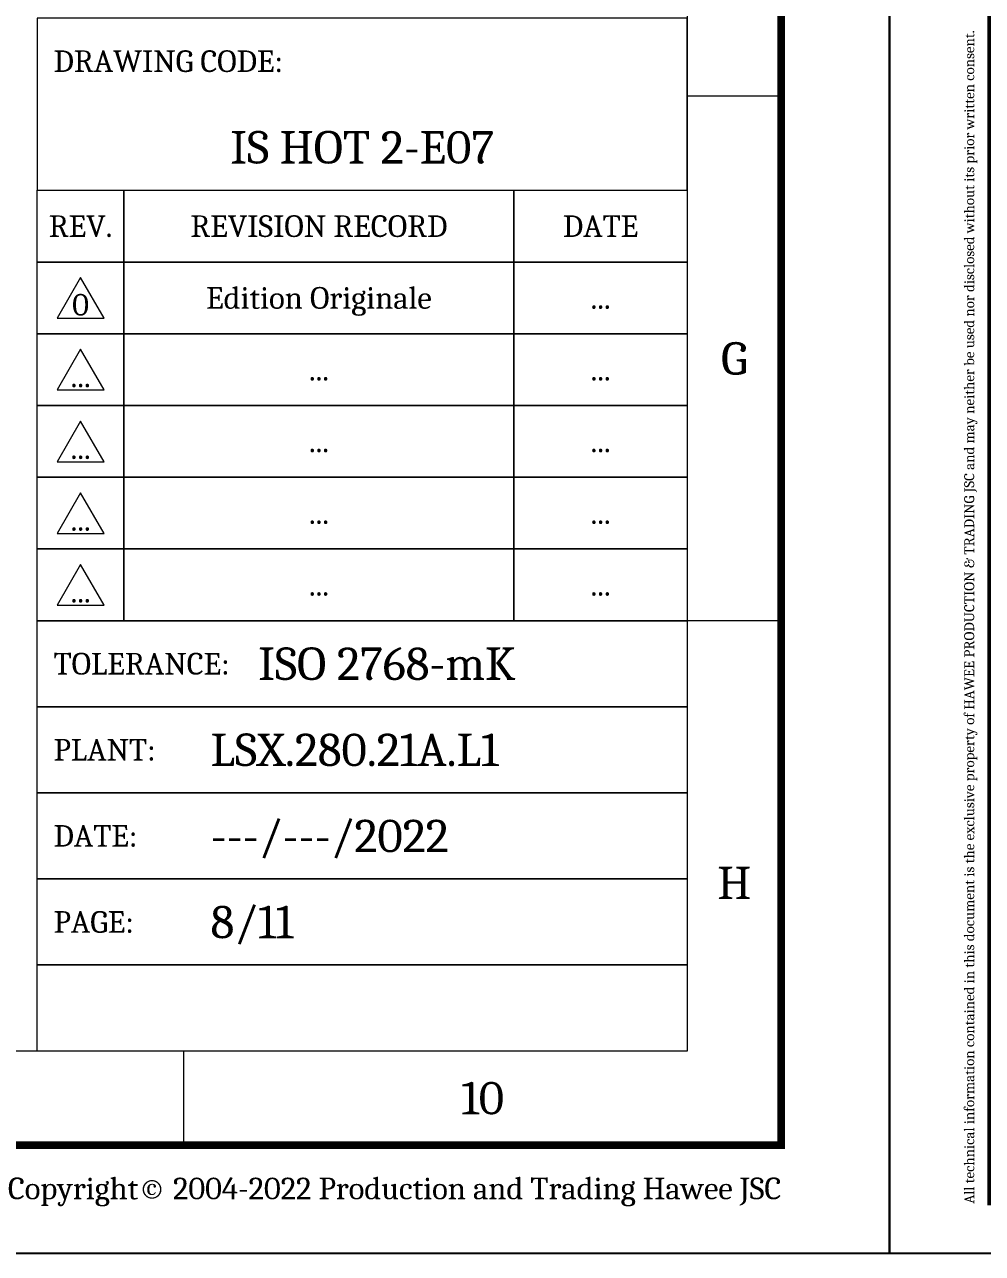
# Model space of a CAD drawing. Header units: millimetres. Extents: x -116965 to 323937, y 291661 to 566926.
# Drawn here: x -28284 to -26450, y 312088 to 314441 of the extents above; entities that cross this region are included whole.
import ezdxf
from ezdxf.enums import TextEntityAlignment as Align

# ---------------------------------------------------------------- set-up
doc = ezdxf.new("R2010")
doc.units = ezdxf.units.MM
doc.layers.get('0').update_dxf_attribs({"lineweight": 18})
doc.styles.add('hwBorder', font='Cambria.ttf')

# ---------------------------------------------------------------- blocks, each defined once
blk = doc.blocks.new('*U1980')
at = {"color": 5}
for p, q in [((285.679, 53.405), (281.339, 53.405)), ((285.679, 29.203), (281.339, 29.203)), ((258.111, 5), (258.111, 9.339))]:
    blk.add_line(p, q, dxfattribs=at)
at = {"color": 5, "const_width": 0.35}
blk.add_lwpolyline([(10, 198.621), (285.679, 198.621), (285.679, 5), (10, 5)], close=True, dxfattribs=at)
at = {"color": 5}
for points in [[(14.339, 194.282), (281.339, 194.282), (281.339, 9.339), (14.339, 9.339)], [(251.339, 49.066), (281.339, 49.066), (281.339, 57.011), (251.339, 57.011)], [(251.339, 49.066), (255.339, 49.066), (255.339, 45.755), (251.339, 45.755)], [(255.339, 49.066), (273.339, 49.066), (273.339, 45.755), (255.339, 45.755)], [(273.339, 49.066), (281.339, 49.066), (281.339, 45.755), (273.339, 45.755)], [(251.339, 45.755), (255.339, 45.755), (255.339, 42.445), (251.339, 42.445)], [(255.339, 45.755), (273.339, 45.755), (273.339, 42.445), (255.339, 42.445)], [(273.339, 45.755), (281.339, 45.755), (281.339, 42.445), (273.339, 42.445)], [(251.339, 42.445), (255.339, 42.445), (255.339, 39.134), (251.339, 39.134)], [(255.339, 42.445), (273.339, 42.445), (273.339, 39.134), (255.339, 39.134)], [(273.339, 42.445), (281.339, 42.445), (281.339, 39.134), (273.339, 39.134)], [(251.339, 39.134), (255.339, 39.134), (255.339, 35.824), (251.339, 35.824)], [(255.339, 39.134), (273.339, 39.134), (273.339, 35.824), (255.339, 35.824)], [(273.339, 39.134), (281.339, 39.134), (281.339, 35.824), (273.339, 35.824)], [(251.339, 35.824), (255.339, 35.824), (255.339, 32.513), (251.339, 32.513)], [(255.339, 35.824), (273.339, 35.824), (273.339, 32.513), (255.339, 32.513)], [(273.339, 35.824), (281.339, 35.824), (281.339, 32.513), (273.339, 32.513)], [(251.339, 32.513), (255.339, 32.513), (255.339, 29.203), (251.339, 29.203)], [(255.339, 32.513), (273.339, 32.513), (273.339, 29.203), (255.339, 29.203)], [(273.339, 32.513), (281.339, 32.513), (281.339, 29.203), (273.339, 29.203)], [(251.339, 29.203), (281.339, 29.203), (281.339, 25.23), (251.339, 25.23)], [(251.339, 25.23), (281.339, 25.23), (281.339, 21.257), (251.339, 21.257)], [(251.339, 21.257), (281.339, 21.257), (281.339, 17.285), (251.339, 17.285)], [(251.339, 17.285), (281.339, 17.285), (281.339, 13.312), (251.339, 13.312)], [(251.339, 13.312), (281.339, 13.312), (281.339, 9.339), (251.339, 9.339)]]:
    blk.add_lwpolyline(points, close=True, dxfattribs=at)
at = {"color": 253}
for points in [[(253.339, 45.038), (252.257, 43.163), (254.422, 43.163)], [(253.339, 41.727), (252.257, 39.852), (254.422, 39.852)], [(253.339, 38.416), (252.257, 36.541), (254.422, 36.541)], [(253.339, 35.106), (252.257, 33.231), (254.422, 33.231)], [(253.339, 31.795), (252.257, 29.92), (254.422, 29.92)]]:
    blk.add_lwpolyline(points, close=True, dxfattribs=at)
at = {"layer": 'Defpoints', "color": 4}
blk.add_lwpolyline([(0, 203.621), (290.679, 203.621), (290.679, 0), (0, 0)], close=True, dxfattribs=at)
at = {"color": 253, "style": 'hwBorder'}
blk.add_text('All technical information contained in this document is the exclusive property of HAWEE PRODUCTION & TRADING JSC and may neither be used nor disclosed without its prior written consent. ', height=1, rotation=90, dxfattribs=at).set_placement((8, 5), align=Align.MIDDLE_LEFT)
for s, height, p in [('DRAWING CODE:', 1, (252.089, 55.025)), ('TOLERANCE:', 1, (252.089, 27.216)), ('LSX.280.21A.L1', 1.5, (259.339, 23.244)), ('PLANT:', 1, (252.089, 23.244)), ('---/---/2022', 1.5, (259.339, 19.271)), ('DATE:', 1, (252.089, 19.271)), ('PAGE:', 1, (252.089, 15.298))]:
    blk.add_text(s, height=height, dxfattribs=at).set_placement(p, align=Align.MIDDLE_LEFT)
for s, height, p in [('REV.', 1, (253.339, 47.411)), ('REVISION RECORD', 1, (264.339, 47.411)), ('DATE', 1, (277.339, 47.411)), ('G', 1.5, (283.509, 41.304)), ('H', 1.5, (283.509, 17.101)), ('10', 1.5, (271.895, 7.17))]:
    blk.add_text(s, height=height, dxfattribs=at).set_placement(p, align=Align.MIDDLE_CENTER)
blk.add_text('Copyright© 2004-2022 Production and Trading Hawee JSC', height=1, dxfattribs=at).set_placement((285.679, 3), align=Align.MIDDLE_RIGHT)
at = {"color": 6, "style": 'hwBorder', "flags": 8}
for tag, p in [("DWG'SNAME", (266.339, 58.998)), ("DWG'SCODE2", (266.339, 51.052))]:
    blk.add_attdef(tag, text='', height=1.5, dxfattribs=at).set_placement(p, align=Align.MIDDLE_CENTER)
at = {"color": 253, "style": 'hwBorder', "flags": 8}
for tag, p in [('REV_0', (253.339, 43.788)), ('REV_MODIFY0', (264.339, 44.1)), ('REV_DATE0', (277.339, 44.1)), ('REV_1', (253.339, 40.477)), ('REV_MODIFY1', (264.339, 40.789)), ('REV_DATE1', (277.339, 40.789)), ('REV_2', (253.339, 37.166)), ('REV_MODIFY2', (264.339, 37.479)), ('REV_DATE2', (277.339, 37.479)), ('REV_MODIFY3', (264.339, 34.169)), ('REV_DATE3', (277.339, 34.169)), ('REV_3', (253.339, 33.856)), ('REV_MODIFY4', (264.339, 30.858)), ('REV_DATE4', (277.339, 30.858)), ('REV_4', (253.339, 30.545))]:
    blk.add_attdef(tag, text='', height=1, dxfattribs=at).set_placement(p, align=Align.MIDDLE_CENTER)
at = {"color": 6, "style": 'hwBorder', "flags": 8}
for tag, p in [('TOLERANCE', (261.539, 27.216)), ('PAGE', (259.339, 15.298))]:
    blk.add_attdef(tag, text='', height=1.5, dxfattribs=at).set_placement(p, align=Align.MIDDLE_LEFT)

msp = doc.modelspace()

# ---------------------------------------------------------------- block references
at = {"ltscale": 5}
ref = msp.add_blockref('*U1980', (-38684.48168, 312088.154046), dxfattribs=dict(at, xscale=41.47693088945395, yscale=41.47693088945395, zscale=41.47693088945395))
ref.add_attrib("DWG'SCODE2", 'IS HOT 2-E07', dxfattribs={"color": 6, "height": 62.21539633, "style": 'hwBorder', "flags": 8}).set_placement((-27637.536646, 314205.642617), align=Align.MIDDLE_CENTER)
ref.add_attrib('PAGE', '8/11', dxfattribs={"color": 6, "height": 62.2153963, "style": 'hwBorder', "flags": 8}).set_placement((-27927.875162, 312722.684726), align=Align.MIDDLE_LEFT)
ref.add_attrib('TOLERANCE', 'ISO 2768-mK', dxfattribs={"color": 6, "height": 62.21539633, "style": 'hwBorder'}).set_placement((-27836.625914, 313217.00264), align=Align.MIDDLE_LEFT)
ref.add_attrib('REV_0', '0', dxfattribs={"color": 253, "height": 41.476931, "style": 'hwBorder', "flags": 8}).set_placement((-28176.736747, 313904.329305), align=Align.MIDDLE_CENTER)
ref.add_attrib('REV_DATE0', '...', dxfattribs={"color": 253, "height": 41.4769309, "style": 'hwBorder', "flags": 8}).set_placement((-27181.290406, 313917.290846), align=Align.MIDDLE_CENTER)
ref.add_attrib('REV_MODIFY0', 'Edition Originale', dxfattribs={"color": 253, "height": 41.47693089, "style": 'hwBorder', "flags": 8}).set_placement((-27720.490507, 313917.290846), align=Align.MIDDLE_CENTER)
ref.add_attrib('REV_1', '...', dxfattribs={"color": 253, "height": 41.4769309, "style": 'hwBorder', "flags": 8}).set_placement((-28176.736747, 313767.015778), align=Align.MIDDLE_CENTER)
ref.add_attrib('REV_DATE1', '...', dxfattribs={"color": 253, "height": 41.4769309, "style": 'hwBorder', "flags": 8}).set_placement((-27181.290406, 313779.977319), align=Align.MIDDLE_CENTER)
ref.add_attrib('REV_MODIFY1', '...', dxfattribs={"color": 253, "height": 41.4769309, "style": 'hwBorder', "flags": 8}).set_placement((-27720.490507, 313779.977319), align=Align.MIDDLE_CENTER)
ref.add_attrib('REV_2', '...', dxfattribs={"color": 253, "height": 41.4769309, "style": 'hwBorder', "flags": 8}).set_placement((-28176.736747, 313629.706398), align=Align.MIDDLE_CENTER)
ref.add_attrib('REV_DATE2', '...', dxfattribs={"color": 253, "height": 41.4769309, "style": 'hwBorder', "flags": 8}).set_placement((-27181.290406, 313642.667939), align=Align.MIDDLE_CENTER)
ref.add_attrib('REV_MODIFY2', '...', dxfattribs={"color": 253, "height": 41.4769309, "style": 'hwBorder', "flags": 8}).set_placement((-27720.490507, 313642.667939), align=Align.MIDDLE_CENTER)
ref.add_attrib('REV_3', '...', dxfattribs={"color": 253, "height": 41.4769309, "style": 'hwBorder', "flags": 8}).set_placement((-28176.736747, 313492.397018), align=Align.MIDDLE_CENTER)
ref.add_attrib('REV_DATE3', '...', dxfattribs={"color": 253, "height": 41.4769309, "style": 'hwBorder', "flags": 8}).set_placement((-27181.290406, 313505.358559), align=Align.MIDDLE_CENTER)
ref.add_attrib('REV_MODIFY3', '...', dxfattribs={"color": 253, "height": 41.4769309, "style": 'hwBorder', "flags": 8}).set_placement((-27720.490507, 313505.358559), align=Align.MIDDLE_CENTER)
ref.add_attrib('REV_4', '...', dxfattribs={"color": 253, "height": 41.4769309, "style": 'hwBorder', "flags": 8}).set_placement((-28176.736747, 313355.083491), align=Align.MIDDLE_CENTER)
ref.add_attrib('REV_DATE4', '...', dxfattribs={"color": 253, "height": 41.4769309, "style": 'hwBorder', "flags": 8}).set_placement((-27181.290406, 313368.045032), align=Align.MIDDLE_CENTER)
ref.add_attrib('REV_MODIFY4', '...', dxfattribs={"color": 253, "height": 41.4769309, "style": 'hwBorder', "flags": 8}).set_placement((-27720.490507, 313368.045032), align=Align.MIDDLE_CENTER)
at = {"ltscale": 5, "xscale": 19.06208696931636, "yscale": 19.06208696931636, "zscale": 19.06208696931636}
msp.add_blockref('*U1980', (-26628.011571, 312088.154046), dxfattribs=at)

doc.saveas('drawing.dxf')
